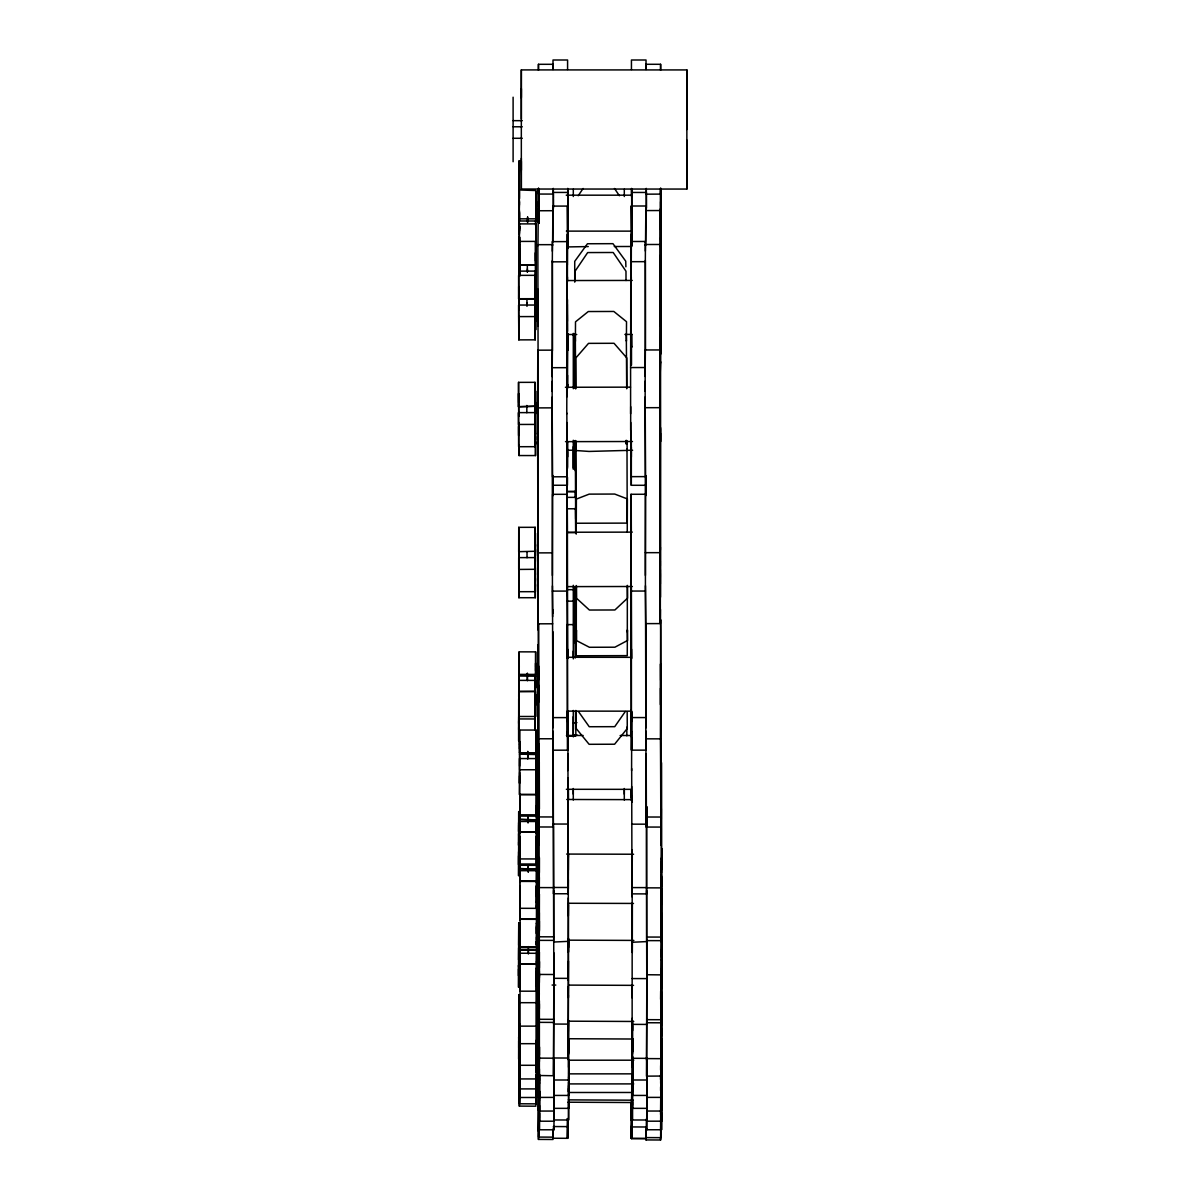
<?xml version="1.0" encoding="UTF-8"?>
<svg xmlns="http://www.w3.org/2000/svg" width="1200" height="1200" viewBox="0 0 1200 1200"><rect width="100%" height="100%" fill="white"/><g stroke="black" fill="none" stroke-linecap="round" stroke-linejoin="round"><path stroke-width="1.5" d="M534.96 412.605L534.945 424.425L518.505 424.455L518.52 412.635L534.96 412.605L535.125 446.685L518.685 446.715L518.52 412.635M518.67 316.62L518.67 305.055L535.11 305.04L535.245 339.84L518.805 339.87L518.67 316.605L535.11 316.575L535.275 298.575M518.58 959.79L518.745 922.725L518.64 945.225M518.655 723.435L518.7 716.82M518.85 582.03L518.865 574.68M535.155 569.295L518.7 569.43L518.715 557.625L535.155 557.595L535.215 568.77L535.335 591.675L518.895 591.705L518.745 527.34L535.185 527.31L535.365 561.405M518.895 556.98L518.88 554.52M519.06 271.125L519.045 276.075L519.06 271.125L535.5 271.095L535.635 305.895L535.935 267.36M519.3 199.77L519.285 207.495L519.27 199.995M519.375 198.795L519.39 191.07L519.405 198.57M518.73 950.25L518.565 987.3L518.58 965.31L518.55 966.375M518.835 694.035L518.805 700.665M518.925 573.72L518.865 597.705L535.305 597.72L535.365 584.16M518.925 561.435L518.955 548.775M519.195 274.575L519.195 265.14M519.405 246.09L519.39 257.07M519.405 236.625L519.39 243.36L519.375 239.715M535.815 239.715L535.83 243.36L535.845 223.89L519.405 223.89L519.405 234.21M535.815 220.995L535.83 191.145L535.815 220.995L519.375 220.995L519.375 210.675M519.195 207.975L519.39 201.525L519.405 205.17M519.3 190.305L519.285 197.04M519.195 276.03L519.21 160.635M519.27 161.955L519.27 174.675L519.3 160.725M519.525 275.595L519.51 249.555M519.54 242.025L519.54 249.075M519.36 233.25L519.36 226.05L519.375 228.12M535.845 211.635L535.845 218.835L519.405 218.835L519.405 211.635M519.615 754.38L519.57 730.035L536.01 730.05L536.055 754.395L519.6 754.2L536.055 754.395M519.765 836.115L519.78 847.485L519.825 841.065M519.885 819.42L536.325 819.87L519.885 819.42L519.78 833.505M519.975 885.315L519.975 896.685L520.035 890.265M520.08 868.62L536.535 869.07L520.08 868.62L519.975 882.705M520.095 866.415L520.11 843.6L520.02 865.275L536.46 865.305L536.535 855.09L536.535 858.9M521.34 158.34L521.325 170.31L521.31 161.595M521.325 97.35L521.34 88.62L521.34 118.905M521.31 97.89L521.34 69.915L686.88 69.93L686.865 189.06L521.325 189.03L521.31 161.04M527.61 216.885L527.61 222.45L527.595 217.23M528.345 952.68L528.345 949.305M535.17 404.61L535.155 416.415L534.99 382.335L518.55 382.365L518.475 406.71L534.975 406.275L518.475 406.71M535.095 723.465L535.14 716.85M535.29 582.045L535.365 573.735M535.14 569.4L535.365 549.69M535.545 434.145L535.545 431.58M535.485 282.66L535.5 271.095M535.395 548.79L535.395 555.825M535.47 439.89L535.47 432.87M535.59 406.635L535.59 413.655M535.65 264.645L535.635 276.195L535.53 252.555L535.5 260.955M535.845 246.09L535.83 257.055M535.815 208.275L535.83 201.525L535.845 205.17M535.71 665.955L535.68 687.975L535.635 651.87L519.195 651.855L519.09 667.02L519.12 674.565L535.56 674.58L535.635 651.87M535.635 320.64L535.635 329.76L535.635 320.325M535.905 300.465L535.905 318.3L535.515 241.395L519.075 241.425L519.03 265.035L535.47 265.005L535.515 241.395M535.845 291.555L535.845 233.535M535.815 233.25L535.815 226.05L535.815 232.26M535.635 224.19L535.635 220.65M535.935 274.41L535.935 267.225M535.98 242.04L535.98 249.09M536.205 836.145L536.22 847.53L536.265 841.11M536.325 819.45L536.22 833.55M536.34 817.26L536.355 794.445L519.915 794.415L519.825 807.93L519.825 816.075L536.265 816.12L536.355 794.445M536.415 885.345L536.415 896.715L536.445 895.77M536.52 868.65L536.415 882.735M536.655 895.425L536.67 891.9L536.655 893.16M537.945 297.96L537.99 289.185L538.035 325.98L538.065 308.07M537.87 850.665L537.885 861.945L537.96 850.86M537.975 711.075L537.735 894.825M538.005 548.7L538.11 630.045L538.2 611.115M538.2 474.12L538.155 583.815L538.2 569.475M538.56 189.915L538.665 210.255M537.99 941.955L537.975 954.915M538.155 898.8L538.095 1026.765M537.975 841.41L537.975 836.775M538.65 208.65L538.65 204.075L538.665 207.105M538.47 222.87L538.47 188.16M538.455 70.305L538.455 64.305L553.02 64.305L553.02 68.97M538.635 1130.67L538.635 1137.075L553.2 1137.15L553.29 1127.97M538.44 1086.63L538.455 1090.155L538.47 1088.79M538.755 761.58L538.8 780.75L538.83 743.97L538.875 758.355M538.5 684.96L538.425 702.57L538.455 665.805L538.5 680.175M538.935 221.745L538.935 219.24M539.04 834.57L539.055 845.055L539.01 804.885M539.46 1110.66L539.4 1068.93M539.4 1080.6L539.4 1077.45M539.37 1003.845L539.385 1100.805M553.995 1118.505L553.98 1129.785L539.4 1129.785L539.415 1118.505M539.46 1118.025L539.58 1074.27M552.15 391.44L552.15 367.695A222.57 0.78 89.9 0 0 552.315 261.84L552.435 244.665L537.855 244.68L538.11 372.24L538.2 361.23M552.375 260.61L552.51 350.34M552.75 494.79L552.765 484.515M553.575 1059.735L553.68 1022.985L553.665 1024.05L568.245 1024.11L568.26 1023.045L568.155 1059.795L568.32 1020.255M553.8 978.015L553.77 980.37L553.695 892.935M554.04 1118.025L554.04 1110.66M539.505 1105.455L539.52 1111.065L554.085 1111.05L554.145 1059.96M554.235 1059.645L554.19 1080L568.77 1080L568.725 1074.27L568.68 1079.49M552.345 251.19L552.435 241.635L567.015 241.62L566.895 261.81A222.57 0.78 89.9 0 1 566.73 367.68L566.73 397.11M567.075 549.39L567.18 494.31L552.6 494.325L552.405 575.475M567.06 495.255L567.06 492M567.06 468.09L567.06 491.34L576.195 491.34M567.285 323.64L567.21 342.765L567.06 269.76L567.18 279.735M567.075 657.975L567.12 626.22M567.48 441.45L567.45 457.11L567.435 448.785M567.45 386.955L567.6 334.665M567.78 194.46L567.78 188.535L567.705 195.57M567.3 656.16L567.33 624.54M567.48 467.4L567.51 442.23M567.555 385.635L567.555 375.255M567.87 232.86L567.885 223.875M567.69 196.815L567.75 188.46M567.81 777.84L567.885 802.245L567.975 789.69M568.095 339.285L568.065 334.68L568.11 347.46L568.05 339.495M567.96 247.41L568.005 237.06L568.02 238.605M567.99 239.46L567.81 189.33M567.795 711.15L567.585 750.18L553.02 750.195L552.825 731.055M568.11 345.645L568.11 349.8L568.185 333.615L567.99 338.205L568.005 334.86M567.945 248.52L568.02 208.92L568.185 229.98M568.47 961.05L568.335 980.415L568.245 941.355L553.68 942.03M568.425 799.62L568.425 789.315M568.5 941.325L568.425 952.26L568.515 903.09M568.665 1054.065L568.83 1020.645M568.68 1073.94L568.785 1038.63M573.285 800.04L573.285 788.505M573.285 736.725L573.3 710.445M573.3 658.89L573.3 585.3M573.3 469.29L573.285 440.25M573.3 388.725L573.3 333.39M573.3 196.53L573.3 189.285M574.245 388.335L574.26 368.625M574.8 642.75L574.74 587.055M576.3 632.16L576.315 585.525M624.3 800.04L624.3 788.505M624.3 196.53L624.3 189.285M627.315 632.01L627.33 585.375M645.51 243.21L645.45 241.47L630.87 241.5L630.75 261.69A222.57 0.78 89.9 0 1 630.585 367.56L630.615 413.79M630.93 658.05L631.005 591.72M631.335 364.725L631.245 333.42M631.155 656.235L631.245 585.855M631.305 531.525L631.23 497.91L631.08 532.125L631.2 526.005L631.23 529.68M631.335 441.48L631.29 485.28L645.87 485.295L645.885 483.48M631.425 365.28L631.47 334.695M631.74 229.815L631.755 218.685L631.785 236.415M631.635 194.475L631.635 188.55M631.74 232.875L631.665 189.345L631.755 193.275L631.77 192.45L646.35 192.465L646.365 198.66M631.545 196.815L631.605 188.475M631.68 768.6L631.98 893.865L646.56 893.895L646.605 890.46M631.65 711.12L631.605 731.4M631.8 225.735L631.8 245.25M646.605 1057.455L646.59 1060.11L646.68 1023.36L646.665 1024.425L632.1 1024.365L632.115 1023.3L632.01 1060.05L632.175 1020.51M632.145 1026.525L632.13 1031.895L632.175 889.335M632.145 905.625L632.16 916.065L632.235 905.13M632.535 1059.555L632.52 1108.35L647.085 1108.35L647.115 1097.13M632.52 1054.065L632.535 1038.615M632.655 1030.5L632.685 1020.66M632.43 1079.205L632.415 1091.925L632.4 1088.505M632.535 1067.565L632.505 1095.435L647.07 1095.435L647.13 1075.53M632.685 1025.715L632.505 1067.445L632.475 1059.54M632.67 1056.33L632.625 1080L647.205 1080L647.235 1059.645M632.64 1038.63L632.625 1052.01L632.595 1038.93M645.15 391.275L645.165 367.53A222.57 0.78 89.9 0 0 645.315 261.66L645.435 244.5L660 244.485L660.075 245.55L660.435 208.785L660.66 242.61M645.36 260.46L645.495 350.19M645.735 494.88L645.75 484.605M646.755 817.38L646.71 808.62L646.725 815.07M646.8 978.285L646.77 980.655L646.665 941.595L632.115 942.255M646.755 824.85L646.755 806.73M661.56 1118.475L661.545 1129.755L646.98 1129.755L646.98 1118.49M647.025 1117.995L647.04 1110.63M647.145 1075.875L647.085 1111.035L661.665 1111.035L661.65 1105.425M660.09 297.75L660.12 288.99L660.18 325.77L660.21 307.875M660.39 428.52L660.285 561.48M660.795 208.665L660.795 204.075L660.81 207.105M660.705 189.915L660.915 207.135M660.525 597.15L660.51 565.875A222.57 0.96 89.9 0 1 660.315 420.885L660 244.485M660.6 362.1L660.6 188.16M660.6 284.055L660.81 238.92M660.735 241.23L660.6 190.455M660.585 70.305L660.6 64.29L646.02 64.29L646.02 65.13M660.765 1055.31L660.72 1069.755M661.02 295.995L661.035 301.095L660.93 251.13M661.185 235.965L661.14 232.995M661.08 228.36L661.08 230.055M661.08 221.73L661.08 219.225M646.275 1128.42L646.2 1137.6L660.765 1137.66L660.735 1126.56L660.6 1140L646.02 1139.925L646.005 1137.99M661.215 353.16L661.215 350.88M661.155 350.565L661.155 348.075M661.095 345.945L661.155 339.735M661.125 313.77L660.9 350.595L661.08 216.615L661.095 348.555M661.2 307.455L661.14 306.21M661.185 271.305L661.2 270.075M661.185 226.65L661.125 223.845M661.5 1022.235L661.5 1011.18M661.29 819.15L661.29 808.665L661.2 825.48M661.17 765.195L660.9 827.07L646.32 827.055L646.215 817.02A222.57 0.78 -90 0 0 645.84 738.84L645.78 717.57A222.57 0.855 90 0 0 645.435 591.045L645.36 552.675A222.57 0.96 89.9 0 0 645.165 407.7L645.15 381.195M661.605 1110.63L661.605 1005.39M661.59 1068.84L661.59 1074.99L661.59 1073.07M661.65 1058.37L661.65 1064.955L661.635 1063.365M661.53 1052.97L661.695 1040.655M661.575 1044.39L661.575 1039.155M661.635 1034.895L661.635 1028.31L661.635 1035.99M661.215 1014.21L661.335 974.88L646.74 974.73L646.815 942.615M661.605 1117.995L661.68 1091.04L661.71 1097.385L647.13 1097.385L647.13 1094.775M661.695 1047.99L661.695 1051.305L661.695 1049.715M661.56 1003.335L661.56 996.465M661.74 885.885L661.74 876.96M661.62 982.245L661.635 988.575L661.665 968.595L661.635 1084.08M661.71 1097.385L661.71 1059.945M686.88 158.37L686.865 170.34L686.85 140.07M686.895 129.495L686.895 106.695M518.82 320.31L518.775 328.695L518.715 316.53M519.06 260.985L519.09 252.585L519.165 262.2M518.91 571.77L518.865 580.635L518.775 571.47M519.105 445.395L519.06 455.55L535.5 455.565L535.56 390.96L535.575 410.04M519.51 240.075L519.525 237.15L519.525 245.25M518.595 855.795L518.625 864.795L518.715 841.995L518.595 875.835L518.61 851.775M518.7 698.685L518.685 740.895L518.685 720.84M536.01 730.05L535.935 752.76L519.495 752.745L519.57 730.035M518.94 1064.325L518.895 1086.06L518.97 1078.56M519.105 1045.065L519.12 1033.815L519.045 1040.37M536.19 858.96L536.235 821.505L519.795 821.475L519.75 858.93L536.19 858.96L536.28 837.3L536.31 838.575M519.93 810.12L519.87 831.855M519.405 1091.67L519.39 1095.51L519.435 1089.135M519.18 1081.425L519.165 1092.675L519.57 1064.49M519.345 1062.165L519.36 1050.915L519.3 1057.47M536.43 870.705L519.99 870.675L519.945 908.115L520.035 886.455L520.065 887.73M519.885 819.825L519.915 794.415M521.325 189.03L521.34 69.915M520.125 859.32L520.065 881.055M520.005 985.95L520.08 967.725M520.095 922.785L520.035 945.06L520.125 922.845L520.14 923.745M520.17 949.98L536.61 950.325L520.17 949.98L520.08 965.13M520.17 950.265L520.2 940.305M527.4 680.625L527.43 673.53M527.775 758.805L527.79 751.71M534.96 402.255L534.99 382.335M535.14 426.765L535.095 435.615L535.005 426.45M535.26 320.28L535.215 328.665L535.155 319.065M535.17 547.245L535.185 527.31M535.95 276.36L535.95 279.285L535.935 277.395M535.95 240.075L535.965 237.15L535.965 239.055M535.215 729.3L535.245 707.07L535.245 718.965L518.805 718.935M536.37 810.165L536.31 831.9L519.75 831.885M536.025 1057.725L536.04 1053.885L535.995 1060.245L536.205 1048.305M536.565 859.35L536.385 908.16L536.475 890.295M536.025 1089.405L536.01 1093.245L536.055 1086.885M536.535 869.07L536.55 843.645L536.46 865.305M535.98 1095.81L535.965 1103.85L519.525 1103.775L519.69 1074.255L519.345 1106.1L535.8 1106.19L536.13 1074.345L536.07 1086.84M536.46 986.01L536.52 967.785M536.625 947.73L536.535 922.845L536.58 923.805M536.58 962.22L536.61 950.04M538.815 222.12L538.815 218.145L538.86 223.02M537.84 716.865L538.11 644.61L538.215 669.675M538.47 204.225L538.47 205.065L538.5 188.985M537.87 846.03L537.885 841.215M537.855 959.97L537.87 973.47L538.41 623.955M538.11 1022.01L538.095 1008.51L537.99 1045.32L538.035 1039.83M537.87 955.215L537.87 1091.595L537.975 1082.67M538.215 1062.045L538.2 1073.055L538.245 1069.23M538.98 797.055L538.965 707.775A222.57 0.78 -90 0 1 538.59 629.595L538.56 624.255M538.845 1058.67L538.845 1057.05M538.35 1047.51L538.365 1036.5L538.485 1110.57M539.07 1045.635L539.4 894.075M539.355 930.33L539.37 921.195M539.355 872.625L539.34 857.565L539.25 894.255L539.34 877.425M538.455 1083.27L538.62 1053.6L538.59 1054.965M539.025 1056.33L539.025 1054.02L538.98 1059.615M539.46 1121.205L539.43 1112.865L539.46 1121.205L554.025 1121.205L554.01 1107.96M539.4 1082.685L539.4 1083.6L539.385 1075.35M539.025 1055.85L539.025 1053.105L538.815 1061.94M539.535 1095.705L539.55 1091.07L539.565 1097.415L554.145 1097.4L554.13 1094.805M552.165 376.59L552.36 350.145L537.795 350.175L537.585 407.895A222.57 0.96 89.9 0 1 537.795 552.885L538.17 623.82L552.75 623.79M553.02 65.13L553.02 64.305M552.93 493.92L552.96 475.515M553.2 750.12L553.545 893.745L568.125 893.76L568.29 871.53M553.515 827.04L553.71 940.395L539.13 940.365L539.145 808.38L539.07 820.5M553.725 1019.34L539.16 1019.295L539.16 1022.355L553.74 1022.415L553.8 952.71M554.115 1097.13L554.085 1108.35L568.665 1108.35L568.68 1059.555L568.65 1067.43L568.665 1060.635M568.785 1076.025L568.65 1095.435L554.07 1095.435L554.16 1074.27L554.19 1080M567.075 540.6L567.195 522.465L567.225 595.5L567.09 577.11M567.465 388.56L567.495 384.09L567.495 388.125M567.465 477.36L567.435 485.25L552.87 485.25L552.885 483.435M568.065 219.585L568.02 230.19L568.125 218.175M567.21 736.35L567.255 711M567.81 335.13L567.9 347.31L567.975 334.14M568.065 215.22L568.065 213.555L568.155 231.705L568.14 227.955M568.17 224.25L568.185 220.74M567.735 770.565L567.765 753.705M567.36 1119.165L567.36 1138.095L567.765 1119.09M568.305 897.915L568.305 915.885L568.38 904.935M568.335 857.415L568.35 853.86M553.32 1126.545L567.885 1126.62L567.9 1123.86M568.575 1085.58L568.56 1091.91L568.545 1088.49M568.32 889.155L568.35 879.705M553.965 1119.12L553.98 1119.975L568.56 1119.99L568.62 1101.285L568.665 1108.35M568.665 1078.275L568.8 1067.955M568.785 1045.2L568.77 1051.995L568.74 1038.915M631.125 334.245L631.065 342.645L630.93 269.64L631.035 279.63M631.065 736.425L631.05 710.205M631.335 447.045L631.305 457.125L631.29 448.815M631.035 723.99L630.99 736.65M631.59 770.655L631.665 737.775M631.335 1102.44L631.335 1110.225L631.41 1102.425M631.575 1102.395L631.575 1110.18L631.665 1099.485M632.205 853.95L632.16 880.17M646.38 1118.85L646.32 1126.995L631.74 1126.935L631.755 1124.16M632.115 896.88L632.205 879.9M646.965 1119.135L646.98 1119.99L632.415 1119.99L632.43 1107.975M645.15 376.41L645.36 349.965L659.925 349.95L660.09 361.86M645.915 494.01L645.945 475.605M646.2 753.825L646.695 940.62L661.275 940.65L661.515 921.63M646.725 819.105L646.575 893.85M646.725 825.645L646.575 806.97M646.695 893.22L646.62 942.225M661.41 1006.23L661.305 1022.79L646.725 1022.745L646.755 974.835M647.01 1107.975L647.025 1121.19L661.605 1121.175L661.575 1112.835L661.605 1121.175M661.02 258.345L661.005 262.035M661.08 247.935L660.96 218.025L661.02 259.545M660.33 569.595L660.3 583.935L660.27 575.37M660.525 427.44L660.48 441.765L660.465 433.2M660.99 340.665L661.02 327.705M660.87 301.665L660.855 304.335L661.005 287.85M661.005 293.55L661.005 294.825L661.02 291.135M660.825 280.35L660.795 286.995L660.78 283.77M660.81 270.21L660.825 267.54L660.84 269.805M660.99 266.955L661.005 264.285L661.035 273.135M660.315 620.235L660.585 361.755L660.255 372.03L660.135 362.505M661.05 298.425L661.035 301.095M660.93 272.805L660.915 276.495L660.84 272.64M660.9 756.93L660.975 744.06L660.945 780.84L661.11 707.865A222.57 0.78 -90 0 1 660.735 629.685L660.63 619.65L660.42 738.855A222.57 0.78 -90 0 1 660.795 817.035L660.9 827.07M661.185 830.28L661.185 845.34L661.275 828.525M660.99 1059.255L660.99 1056.93L660.975 1059.54M661.17 1056.915L660.75 1054.125L660.735 1055.49M661.32 1005.93L661.35 994.5M661.62 897.825L661.62 894.885L661.575 903.255M661.395 874.68L661.755 903.93M661.485 872.91L661.485 857.865L661.455 859.56M661.62 864.66L661.41 762.54L661.275 940.65M661.545 1082.655L661.53 1083.57L661.53 1078.95M661.53 1047.735L661.53 1046.82L661.53 1048.74M661.305 1022.79L661.515 1000.635L661.545 1008.585M661.65 986.13L661.65 983.955M661.59 951.675L661.605 952.815L661.62 949.38M661.605 942.765L661.605 939.825L661.515 957.255M661.5 925.59L661.5 931.26M661.545 1007.52L661.545 1005.765M661.47 973.635L661.62 900.945M661.575 881.535L661.47 976.575L661.5 971.865M686.88 69.93L686.88 118.92M519.51 228.99L519.525 225.93L519.525 230.7M518.805 690.045L518.79 687.63L518.73 696.66L518.805 676.59L518.715 729.84L518.7 727.44M519.09 680.385L535.545 680.4L535.5 691.44L519.06 691.575L519.27 665.955M519.615 766.14L519.645 744.12M519.3 1073.475L519.15 1103.16L519.195 1075.095L519.21 1077.285M519.225 1070.115L519.27 1057.665M518.91 1065.195L518.94 1057.995L518.955 1060.185M520.02 865.275L520.095 855.045L520.095 858.855M520.2 943.905L520.05 978.63L520.095 971.64M520.2 906.48L520.065 933.69L520.11 926.7M520.2 902.73L520.11 920.19M536.64 905.385L536.58 947.685L520.14 947.625L520.17 939.78M520.2 891.315L520.17 902.685L520.2 895.965M519.66 1070.385L519.81 1040.865L519.72 1069.35L519.735 1062.885M519.6 1081.755L519.63 1077.6M528.09 815.655L528.06 823.005L528.015 817.455M528.285 864.855L528.27 872.205L528.21 866.655M528.36 954.015L528.39 946.59M535.95 228.99L535.965 225.93L535.98 230.715M535.935 290.505L535.95 287.445M535.17 696.69L535.23 687.66L535.245 690.075M535.14 727.47L535.155 729.87L535.215 720.855L535.11 730.245M535.875 769.755L535.905 758.58L519.465 758.565L519.435 769.755L535.875 769.755L535.965 794.67L519.525 794.655L519.6 754.2M538.425 222.06L538.29 208.995L537.945 245.745L537.855 244.68M536.595 901.845L536.61 902.745L536.7 880.515L536.52 933.75L536.55 926.76M536.49 894.645L536.475 886.5L536.505 887.775M535.875 1084.17L535.83 1095.585L535.89 1089.78M535.8 1064.97L535.83 1040.49L535.8 1043.49M536.61 943.815L536.64 936.84L536.49 978.69L536.535 971.7M535.8 1098.135L535.95 1076.67M538.17 549.87L538.185 547.035L538.2 549.135M536.25 1048.995L536.1 1070.46L535.98 1059.69M536.61 939.84L536.685 925.455L536.685 929.52M536.175 1062.975L535.98 1071.765L536.025 1064.565M537.9 836.595L537.945 825.465M537.885 950.445L537.975 936.66L537.99 939.06M538.215 1026.39L538.245 1131.015M538.065 1035.99L538.08 1031.535M538.68 1087.965L538.455 1139.415L553.02 1139.49L553.05 1136.88M538.23 1057.425L538.335 1052.13M538.695 1084.2L538.845 1090.815L538.92 1081.365M538.71 1062.585L538.575 990.555L538.185 1047.195M539.355 961.605L539.325 976.155L539.355 971.445M538.86 1085.64L538.725 1079.79M538.635 1079.46L539.01 1059.195M539.1 1029.735L539.115 1028.4M539.22 1025.955L539.25 1015.89M539.22 1010.85L539.22 1012.185L539.22 1011M539.265 994.545L539.265 993.255L539.235 1000.125M539.385 977.715L539.4 974.025M539.37 967.785L539.4 952.095M539.34 912.75L539.355 931.215M538.74 1075.035L538.68 1093.14L538.71 1087.545M538.785 1074.45L538.8 1069.695M538.98 1067.37L538.995 1062.96M538.95 1062.375L539.4 961.455M538.89 1077.465L538.92 1072.71M538.965 1072.125L539.1 1054.68L539.01 1056.63M539.235 1008.63L539.265 1001.13M539.34 982.575L539.37 975.705M552.87 208.965L552.63 242.16M553.665 1024.05L553.83 979.56M553.545 1059L553.485 1075.74L538.905 1075.5M553.92 987.93L553.935 984.54M553.755 1021.155L553.59 1058.19L539.01 1058.13M568.14 238.56L568.125 247.71L567.915 192.435L553.35 192.435L553.32 193.26L553.305 189.33M568.065 242.64L568.065 241.695M568.11 226.215L568.095 228.18L568.08 223.86M568.05 221.58L568.05 223.545L567.96 215.07L567.945 216.645M568.125 220.05L568.125 218.145M568.05 341.16L568.05 342.84L568.05 340.095M568.125 247.38L568.125 246.3M568.17 348.165L568.155 350.07L568.095 334.725M568.125 338.94L568.05 335.25M567.135 736.56L567.15 731.85M567.675 711.435L567.57 722.025L567.54 648.99L567.63 658.335M567.855 749.94L567.975 729.405L568.035 736.44M568.38 854.52L568.2 941.985M568.245 1024.11L568.35 995.04M568.38 870.255L568.44 853.785M568.305 1021.635L568.275 1031.64L568.29 1026.255M568.41 980.31L568.35 997.71L568.41 986.325M568.53 947.55L568.56 938.85M567.81 1119.51L567.75 1138.305L553.185 1138.245L553.17 1137.39M568.305 1025.97L568.515 938.28M574.32 345.015L574.35 334.23M574.92 440.685L574.89 469.395M625.92 443.865L625.935 440.55M631.17 586.32L631.11 598.875L631.065 591.675M631.53 711.405L631.425 721.98L631.395 648.96L631.485 658.305M631.71 750.03L631.8 731.445M631.275 1102.605L631.215 1138.38L646.02 1138.41M632.235 870.435L632.25 852.975M632.1 1024.365L632.115 1018.32M632.22 993.57L632.205 997.965L632.235 992.58M632.37 903.285L632.28 952.455L632.355 941.505M632.265 861.6L632.295 853.98M631.77 1101.96L631.74 1110.555L631.755 1108.545M631.77 1099.185L631.605 1138.62L646.185 1138.68L646.26 1126.65M631.905 1092L631.875 1098.855L631.95 1086.135M632.25 996.375L632.265 986.58M632.445 1105.29L632.475 1101.3L632.52 1108.35M632.535 1079.505L632.58 1074.27L632.625 1080M645.855 208.815L645.51 245.565M646.575 813.495L646.515 806.37M646.635 820.755L646.665 808.605M646.65 816.48L646.695 808.86M646.665 1024.425L646.83 979.935M646.755 1021.575L646.575 1058.595L661.155 1058.67L661.215 1046.175M660.33 363.9L660.765 291.84M660.315 549.975L660.33 547.155L660.15 557.385M660.6 1130.175L660.885 1075.635M660.825 1088.55L660.81 1093.74L661.035 1085.805M660.6 1079.67L660.615 1075.035M660.855 1063.11L660.72 991.065L660.6 999.33M661.455 886.68L661.785 848.67L661.68 865.23M661.41 869.985L661.425 865.71M660.84 1084.785L660.99 1091.4L661.02 1088.79M660.975 1062.12L660.6 1114.545M661.155 1059.78L661.17 1053.645L660.705 1057.95M661.245 1030.275L661.26 1026.72M661.35 1026.54L661.38 1016.475M661.53 923.28L661.44 862.155M661.065 1071.51L661.275 1023.06M661.35 1012.725L661.38 1005.51M661.38 1000.95L661.41 993.795L661.395 997.29M661.47 993.39L661.545 959.145M661.47 913.035L661.5 929.655M661.02 1082.46L661.14 1063.545M661.155 1071.96L661.725 930.255L661.545 960.3M518.895 583.365L518.88 586.44L518.865 584.7M519.135 670.665L519.195 663.165L519.225 666.435M519.21 697.68L519.15 705.165L519.12 692.31M519.51 748.845L519.57 741.345L519.6 744.615M519.585 775.86L519.525 783.345L519.495 770.49M518.79 1036.65L518.73 1047.75L518.7 1041M519.84 812.265L519.885 805.845L519.9 809.67M518.985 1069.02L519.06 1056.375L519.015 1068.825M520.155 943.755L520.2 936.78M519.585 1082.49L519.63 1075.29L519.45 1079.94M519.765 1048.215L519.48 1072.71L519.645 1043.205M519.615 1086.81L519.57 1093.17M535.53 441.225L535.515 444.3L535.5 442.56M535.575 670.68L535.635 663.18L535.665 666.435M535.65 697.695L535.59 705.18L535.545 694.725M535.95 748.845L536.01 741.36L536.04 744.615M536.025 775.875L535.965 783.36L535.905 758.58M536.28 812.31L536.325 805.89L536.34 809.7M538.005 545.22L538.065 541.185L538.17 566.04M538.17 573.765L538.11 577.8L538.005 552.93M535.86 1084.89L535.89 1077.705L535.89 1080.015M536.025 1082.565L536.07 1075.365L536.07 1077.69M536.16 1069.44L536.25 1040.955L535.92 1072.8L535.98 1062.645M536.16 1057.92L536.22 1051.545M538.035 1072.275L538.095 1058.805M538.32 1056.93L538.5 1069.725M538.26 1052.625L538.305 1043.775M538.545 1078.695L538.56 1074.03M538.74 1083.69L538.965 1062.24M539.13 1026.18L538.845 1043.31M539.265 1005.81L538.92 1029.75M539.28 925.26L539.13 940.365M539.01 1071.375L538.455 1139.415M538.935 1067.94L539.04 1053.915M538.77 1117.41L538.635 1137.075M538.875 1088.205L538.89 1085.22M552.915 613.17L552.93 609.63M552.915 631.71L552.81 727.935M553.485 1075.74L553.56 1059.12M553.185 1138.245L553.23 1129.56M567.9 220.08L567.9 218.67L567.915 219.765M567.975 244.095L567.975 243.21L567.975 244.815M567.105 443.235L567.045 448.62L566.88 422.55M568.125 337.44L568.14 337.065M567.9 712.335L568.125 893.76M568.26 853.125L568.17 865.68L568.11 862.14M567.75 1138.305L567.825 1126.275M567.945 1118.475L567.885 1126.62M630.96 443.115L630.9 448.515L630.765 431.13M630.9 797.325L630.945 789.9M631.755 712.44L631.44 750.15L646.02 750.135L645.84 731.01M632.115 853.23L632.025 865.785L631.95 849.885M632.145 871.62L631.98 893.865M631.965 1082.925L631.05 1120.095L630.99 1102.695M631.785 1104.21L631.605 1138.62M631.815 1115.7L631.74 1126.935M645.345 251.025L645.45 241.47M646.5 810.075L646.32 827.055M646.56 1059.54L646.47 1076.145L661.035 1076.04M660.3 573.54L660.27 577.425L660.195 540.96L660.195 619.545M660.495 609.435L660.315 623.595L645.75 623.625L645.45 585.735M660.675 1079.205L660.705 1074.555M660.645 1070.235L660.66 1065.585M660.66 1083.405L661.26 1029.09M661.5 979.755L661.515 976.245M661.44 890.235L661.395 894.54L661.38 888.09M661.125 1059.6L660.765 1137.66M660.855 1088.13L661.05 1081.95M661.11 1064.055L661.17 1054.605M661.065 1030.335L661.215 1010.67M661.125 1060.2L661.155 1055.31M535.26 298.605L535.125 275.34L518.685 275.355L518.64 298.98L535.08 298.95L535.155 286.5L535.215 296.115M518.805 339.87L518.85 316.245M519.525 1103.775L519.585 1096.425M520.005 990L520.11 967.785L520.11 968.685M535.125 275.34L535.08 298.95L518.64 298.98M535.245 339.84L535.29 316.23M536.505 941.34L536.475 945.12L536.475 941.07M536.46 990.06L536.55 967.845L536.55 968.745M535.965 1103.85L536.07 1083.75M538.995 1019.265L539.07 1010.085M631.8 796.125L631.74 802.35L631.665 786.45M631.68 1126.59L631.74 1119.9L631.755 1122.075M646.95 823.89L647.025 814.92M660.63 1086.84L660.6 1090.605M518.685 446.715L518.745 422.37L518.655 435.645L518.565 426.48M518.745 527.34L518.685 551.685L535.17 551.265M518.895 591.705L518.94 586.26M518.865 597.705L518.94 562.065L518.955 574.47M535.125 446.685L535.14 422.745M535.335 591.675L535.305 557.43M537.99 899.325L538.095 890.4L537.84 907.89L537.885 903.6M567.855 1123.59L567.885 1119.585L567.9 1121.76M631.155 590.655L631.08 595.47L631.05 522.435L631.14 531.78M631.545 1129.665L631.455 1138.35L631.38 1126.095L631.215 1138.38M646.02 1139.925L646.035 1137.315M661.395 1008.33L661.245 1021.77L661.215 1017.075M526.98 306.015L527.025 302.82M527.37 272.07L527.4 268.89M538.56 194.16L538.545 191.46M539.4 1008.615L539.37 1000.665M645.975 624.03L645.81 728.01M660.69 194.16L660.69 191.475M660.795 240.48L660.795 239.895M519.405 266.19L519.42 265.26L519.45 275.13L519.075 241.425M535.695 694.335L535.59 716.49L519.15 716.49L519.255 694.335M519.525 794.655L519.63 772.5M519.75 858.93L519.84 837.255L519.855 838.545M535.845 266.175L535.86 265.245M535.905 305.925L535.89 306.87L535.86 295.47M535.965 794.67L536.07 772.515M567.915 192.435L567.9 193.26L567.87 189.33M646.35 192.465L646.335 193.275L646.305 189.36M518.745 540.75L518.775 538.425L518.865 547.59L518.925 544.365L518.925 546.105M519.6 1053.81L519.54 1059.615M519.78 1051.47L519.705 1057.275M534.99 395.73L535.02 393.405L535.095 402.57M535.185 540.72L535.23 538.395L535.305 547.56L535.365 544.38L535.38 546.12M535.335 578.265L535.305 580.59L535.215 571.44M539.16 1022.355L539.19 1021.02M553.545 893.745L553.605 890.325M646.725 1022.745L646.755 1021.395M552.15 397.14L552.525 476.805L567.105 476.775L567.225 456.585A222.57 0.78 89.9 0 1 567.225 441.81M645.165 396.975L645.54 476.625L630.96 476.655L631.08 456.465A222.57 0.78 89.9 0 1 631.08 441.69M518.955 1074.555L518.925 1075.575L518.925 1071.84M645.405 575.415L645.6 494.265L631.035 494.28L630.87 591.06A222.57 0.855 90 0 1 631.215 717.57L631.44 750.15M518.625 947.835L518.61 975.9L518.58 969.15M518.685 1038.225L518.715 1037.16L518.685 1059.15L518.865 994.575L518.805 1034.04M552.555 245.22L552.585 244.035M553.395 825.495L553.335 826.995L538.755 826.98L539.265 762.255L539.4 809.025M567.9 248.28L567.435 206.085L552.855 206.1L552.78 241.08M567.435 206.085L567.36 265.05M567.765 246.93L588.27 246.57M645.885 209.13L645.87 205.995L631.29 206.01L631.275 267.36M631.785 346.455L631.755 347.235L631.665 335.04M645.87 205.995L645.78 240.96M646.695 940.62L646.74 939.795M535.95 249.57L535.965 266.88M518.865 557.505L518.865 568.74L518.94 533.1L518.94 552.195M535.485 415.365L535.575 431.16M535.515 414.84L535.545 402.225L535.56 403.965M518.715 404.745L518.715 416.445L518.55 382.365M535.35 567.72L535.41 574.44M646.365 194.175L660.945 194.1L661.05 216.72M659.925 349.95L659.73 407.67A222.57 0.96 89.9 0 1 659.94 552.66L660.315 623.595M519.03 265.035L535.59 264.75M535.635 282.36L535.605 294.735L535.545 285.12M578.205 195.735L583.11 188.475M625.305 711.525L614.745 726.675L589.23 726.735L578.55 711.66M573.3 723.06L576.93 722.625M538.245 210.75L552.825 210.72M645.81 210.57L660.39 210.54M614.31 246.525L631.05 246.495M552.315 261.84L566.895 261.81M630.75 261.69L645.315 261.66M632.235 280.44L567.435 280.545L567.435 276.96M567.495 334.515L576.75 334.5M624.9 334.425L632.31 334.41M552.15 367.695L566.73 367.68M630.585 367.56L645.165 367.53M565.44 387.27L630.525 387.15M537.585 407.895L552.165 407.865L552.15 381.375M645.165 407.7L659.73 407.67M565.515 441.645L632.475 441.51M567.495 532.245L632.31 532.125M537.795 552.885L552.375 552.855A222.57 0.96 89.9 0 0 552.165 407.865M645.36 552.675L659.94 552.66M567.57 586.62L632.385 586.5M513.105 120.66L522.24 120.66M513.105 126.78L522.24 126.78M513.105 138.285L522.24 138.285M535.755 190.53L519.3 189.975M566.25 195.18L631.065 195.18M566.385 231.12L631.485 231.135M567.06 491.745L576.195 491.805M576.195 497.37L567.06 497.37L567.06 508.755L576.195 508.785M576.195 532.665L567.06 532.665L567.06 508.785M566.895 589.665L574.2 589.665M552.375 552.855L552.435 591.105L567.015 591.09L567.075 568.29M630.87 591.06L645.435 591.045M566.895 601.155L574.2 601.155M566.895 624.615L574.2 624.615M552.435 591.105A222.57 0.855 90 0 1 552.78 717.615L567.36 717.615L567.585 750.18M631.215 717.57L645.78 717.57M573.3 734.88L576.93 734.88M520.035 991.185L536.475 991.185M520.035 1002.69L536.475 1002.69M520.035 1026.135L536.475 1026.135M519.915 1043.685L536.355 1043.685L536.355 979.155M569.01 1060.215L633.81 1060.2M520.275 1065.285L536.715 1065.285M568.965 1073.865L632.19 1073.85M520.23 1078.935L536.67 1078.935L536.715 1000.755M568.905 1083.915L633.705 1083.9M536.61 1088.91L520.17 1088.91L520.17 1024.395M568.845 1092.495L632.085 1092.48M567.795 450.225L573.345 450.225M627.045 450.285L632.595 450.285M567.93 657.285L631.155 657.33M519.15 716.49L519.225 676.02L535.68 676.215M519.06 691.425L535.5 691.44L535.59 716.49M567.855 711.12L631.095 711.165M566.445 735.465L583.11 735.48M620.145 735.495L631.26 735.51M567.42 736.155L574.83 736.155M538.215 698.25L538.275 738.765L552.855 738.78A222.57 0.78 -90 0 1 553.23 816.96L553.335 826.995M645.84 738.84L660.42 738.855M566.37 789.3L631.185 789.345M538.275 738.765A222.57 0.78 -90 0 1 538.65 816.945L553.23 816.96M646.215 817.02L660.795 817.035M553.185 824.04L567.75 824.055M631.62 824.16L646.185 824.175M553.47 887.475L568.035 887.49M631.89 887.595L646.47 887.61M566.745 799.485L631.845 799.635M519.75 832.215L536.19 832.245M566.625 854.07L633.585 854.235M520.005 864L536.445 864.03M519.945 881.07L536.385 881.115M519.945 881.415L536.385 881.445M538.905 887.595L553.47 887.625M646.47 887.85L661.05 887.88M568.695 903.27L633.495 903.435M520.14 908.295L536.58 908.355M520.095 919.05L536.535 919.11M520.095 919.275L536.535 919.335M539.1 936.795L553.68 936.825M646.665 937.05L661.245 937.08M568.77 940.17L633.87 940.41M520.125 953.235L536.565 953.295L536.52 965.19M520.08 963.99L536.52 964.05M520.08 964.215L536.52 964.275M539.19 974.445L553.77 974.505M553.74 978.33L568.32 978.375M632.175 978.57L646.755 978.6M552.09 985.05L555.795 985.065M568.755 985.11L633.555 985.35M646.725 1019.67L661.305 1019.73M568.635 1021.185L633.72 1021.47M568.515 1038.735L633.33 1039.02M553.575 1057.98L568.155 1058.04M632.01 1058.295L646.59 1058.355M568.26 1099.875L633.36 1100.19M568.08 1102.215L631.035 1102.515M614.49 188.475L619.395 195.735M575.235 334.155L575.385 341.235L575.505 321.84L588.3 311.535L613.815 311.46L626.52 321.705L626.4 341.1L626.25 334.02M535.56 674.58L519.12 674.565M535.56 692.325L535.245 700.695M535.935 752.76L519.495 752.745M519.225 676.02L519.195 651.855M519.345 1106.1L519.51 1076.595L519.63 1087.365M535.14 698.58L535.14 710.475L535.26 676.62L535.275 682.2M518.61 833.625L518.595 845.385L518.715 811.545L518.715 835.605M645.435 244.5L645.465 245.385M552.435 244.665L552.48 245.535M660.675 237.45L660.705 240.165M630.87 241.5L631.155 280.845M630.96 476.655L630.735 422.43M567.015 241.62L567.3 280.95M567.105 476.775L566.85 413.13M552.435 241.635L552.495 243.375M632.505 1095.435L632.445 1059.945M568.65 1095.435L568.59 1059.945M567.15 1118.67L567.195 1119.87M631.035 494.28L631.26 526.845A222.57 0.855 90 0 0 631.275 532.05M567.18 494.31L567.405 526.875A222.57 0.855 90 0 0 567.75 653.4L567.765 658.605M625.89 266.805L625.74 261.195L612.96 243.675L587.46 243.75L574.725 261.345L574.74 282.135M575.43 507.87L575.67 533.16M537.795 350.175L538.17 421.11A222.57 0.96 89.9 0 0 538.2 476.595M538.755 826.98L538.65 816.945M536.265 816.12L536.235 814.83L519.795 814.8L519.825 816.075M518.685 275.355L518.82 310.17L518.775 298.725L535.215 298.695L535.26 310.14M660.93 318.195L660.975 331.02M632.52 1080.285L632.505 1076.865M632.415 1119.99L632.37 1082.205M574.005 360.165L574.17 370.755L574.305 335.67M568.665 1080.27L568.65 1076.865M568.56 1119.99L568.515 1082.205M647.01 813.645L646.965 809.28M627 442.905L627.225 450.405L589.05 451.44L576.21 450.54L575.985 443.04M535.83 274.14L535.845 275.43M535.89 279.24L535.905 291.285M535.92 297.96L535.905 296.67L535.92 304.83M519.39 274.155L519.405 275.445M626.355 340.785L626.7 388.77M626.31 440.355L626.34 443.64M575.34 340.92L575.7 388.92M575.295 440.49L575.655 519.075M575.205 658.005L574.785 598.38M552.645 616.68L552.45 585.9M536.58 947.685L536.58 946.785L520.14 946.725L520.14 947.625M627.465 585.93L627.555 598.14L614.91 609.975L589.41 610.035L576.555 598.29L576.45 586.065M537.96 825.495L537.975 832.59M535.305 584.715L535.32 586.455L535.38 533.115L535.38 552.21M661.56 992.055L661.59 1021.035M661.575 1038.24L661.545 1129.755M647.175 1075.77L647.205 1080M646.965 1128.54L646.98 1129.755M646.185 1137.825L646.185 1138.68M631.29 206.01L631.755 246.435M627.18 711.675L627.27 728.46L614.61 744.225L589.11 744.3L576.255 728.595L576.165 711.825M567.54 331.365L567.42 299.79M567.015 385.605L566.91 375.63L566.76 413.91M552.855 206.1L552.885 209.25M553.98 1128.57L553.98 1129.785M539.4 1129.785L539.49 1096.485M518.655 402.6L518.58 393.435L518.535 406.305M519.33 1066.305L519.345 1068.495L519.42 1040.505L519.24 1083.72M519.03 1040.565L518.985 1053.015L519.135 1023.33L519.09 1051.395L519.075 1049.205M660.075 406.755L660 395.97L660.045 432.585L660.09 411.36M660.585 1138.065L660.6 1140M631.395 246.915L631.32 234.06L631.275 258.045M631.29 485.28L631.275 451.635M626.97 440.61L626.985 443.955M575.955 440.76L576.225 523.245L627.225 523.11L627 448.98M574.275 442.26L574.335 466.65M568.05 220.545L568.095 248.085M568.02 341.49L568.02 344.325M567.54 246.99L567.465 234.15L567.39 281.925M537.945 406.98L537.855 396.195L537.795 412.62M535.875 258.36L535.845 223.89M535.845 218.835L535.845 212.625M539.265 1009.68L539.25 1007.745L539.1 1021.185L539.07 1016.49M535.5 455.565L535.5 436.47M535.305 597.72L535.305 578.64M527.34 673.185L527.37 680.505M527.715 751.365L527.745 758.685M519.3 170.445L519.3 172.515M519.27 179.73L519.27 181.8M519.405 218.835L519.405 212.625M519.435 258.375L519.405 223.89M518.775 296.145L518.715 286.53L518.685 298.905M518.67 305.055L518.715 316.5M519.06 455.55L519.03 445.44M660.72 245.37L660.735 253.23M660.585 269.16L660.51 255.045L660.48 268.2M660.705 258.375L660.735 275.175M631.29 276.885L631.305 280.515M631.62 658.575L631.605 653.37A222.57 0.855 90 0 1 631.38 587.13M630.645 430.47L630.705 406.695M631.095 789.63L631.11 800.13M626.01 280.5L625.98 271.23L613.185 252.495L587.67 252.57L574.965 271.38L574.995 280.635M575.535 710.88L575.595 729.405M568.065 213.555L568.02 247.065M568.14 338.325L568.11 347.475M567.345 298.92L567.27 305.25M568.155 736.665L568.11 711M568.32 799.875L568.26 792.855L568.095 856.905M552.78 717.615L552.855 738.78M537.96 411.585L537.915 432.81L537.96 416.385M527.325 264.795L527.34 271.89M526.95 298.74L526.965 305.835M686.865 189.06L686.85 152.28M661.065 249.105L661.11 281.25M661.2 321.615L661.2 353.73L661.125 221.235M660.84 188.37L660.81 214.245M660.66 230.04L660.645 188.985M661.02 261.93L661.095 346.65M661.68 1016.265L661.68 1014.66L661.68 1025.325M660.6 64.29L660.6 68.955M660.78 226.11L660.78 230.655M660.735 254.85L660.57 291.84L660.6 278.685M660.09 302.145L660.09 306.885M660.645 680.265C660.435 620.46 660.72 748.47 660.51 688.275M660.315 561.15L660.315 565.815M646.38 199.275L646.395 207.72M646.38 194.1L646.365 208.71M646.26 188.37L646.275 193.62M646.02 64.29L646.02 68.955M631.77 192.45L631.8 218.61M631.215 264.975L631.245 281.835M627.24 532.32L627.375 498.93L614.7 494.055L589.185 494.13L576.375 499.08L576.225 534.135M626.76 388.185L626.775 357.9L614.025 343.29L588.525 343.365L575.76 358.035L575.745 388.32M626.835 727.17L626.835 735.84M575.805 710.46L575.835 735.975M575.19 441.075L575.235 470.73M575.265 491.13L575.28 496.68M568.005 334.455L568.155 346.14M568.065 243.24L568.065 247.17M567.915 228.93L567.93 236.4M567.36 304.485L567.39 321.27M567.285 314.73L567.39 337.035M567.42 468.765L567.42 451.605M566.985 575.46L566.955 541.98M553.35 192.435L553.365 198.63M553.38 199.245L553.395 207.69M553.365 208.68L553.38 194.07L538.8 194.055L538.935 223.17M553.275 188.37L553.275 193.62M538.905 223.365L538.89 212.385L538.935 220.575M539.4 1055.1L539.385 1046.85L539.385 1061.52M538.695 188.37L538.515 222.645M538.455 64.305L538.455 68.97M537.945 302.34L537.96 307.095M538.065 697.65L538.05 690.54L537.99 727.035L537.96 719.895M535.875 269.07L535.89 276.63M536.085 744.135L536.055 766.155L536.04 754.215M535.8 1050.975L535.8 1054.725M535.125 544.545L535.125 551.655M535.545 680.4L535.245 696.66M534.915 399.57L534.915 406.68M526.83 405.465L526.83 412.71M527.025 552.255L527.04 557.7M519.375 220.995L519.195 165.15M519.39 267.285L519.495 275.835M519.21 163.95L519.21 171.78M519.54 1069.365L519.54 1071.69M660.84 209.595L660.84 226.425M660.87 283.305L660.87 297.885M660.6 188.73L660.6 193.215M660.6 201.705L660.6 215.085M660.6 279.06L660.6 293.205M660.6 313.11L660.6 315.84M646.02 69.51L646.02 60L631.44 60L631.44 69.51M624.3 790.515L624.3 794.145M573.3 334.26L573.3 335.505M573.3 446.655L573.3 468.06M573.285 651.15L573.285 657M573.285 716.655L573.285 736.575M573.285 790.515L573.285 794.145M567.585 69.51L567.585 60L553.005 60L553.005 69.51M567.06 476.22L567.06 496.725M538.71 209.58L538.71 222.69M538.455 188.73L538.455 193.215M538.455 201.705L538.455 215.85M536.475 961.605L536.565 1097.49L520.125 1097.49L520.035 961.605M536.175 253.665L536.22 321.345M536.04 244.275L536.115 316.17M535.635 220.35L535.635 225.735M519.675 249.045L519.735 276.195M519.6 244.275L519.6 275.94M519.195 190.635L519.195 204.285M519.195 207.27L519.375 232.26M513.105 97.2L513.105 161.73M552.795 495.84A222.57 0.96 89.9 0 1 552.78 476.565M645.795 495.675A222.57 0.96 89.9 0 1 645.765 476.4M567.015 591.09A222.57 0.855 90 0 1 567.36 717.615M631.185 363.21A222.57 0.78 89.9 0 1 631.245 350.595M567.27 386.475A222.57 0.78 89.9 0 1 567.39 350.715M576.255 645.45L576.24 655.77L627.255 655.635L627.39 629.895L627.57 640.47L614.91 647.205L589.41 647.28L576.555 640.62L576.39 630.03L576.255 645.45M686.865 90.045L686.865 100.62L686.88 88.65L686.88 90.045M518.67 825L518.64 831.6L518.685 822.585L518.715 824.985"/></g></svg>
